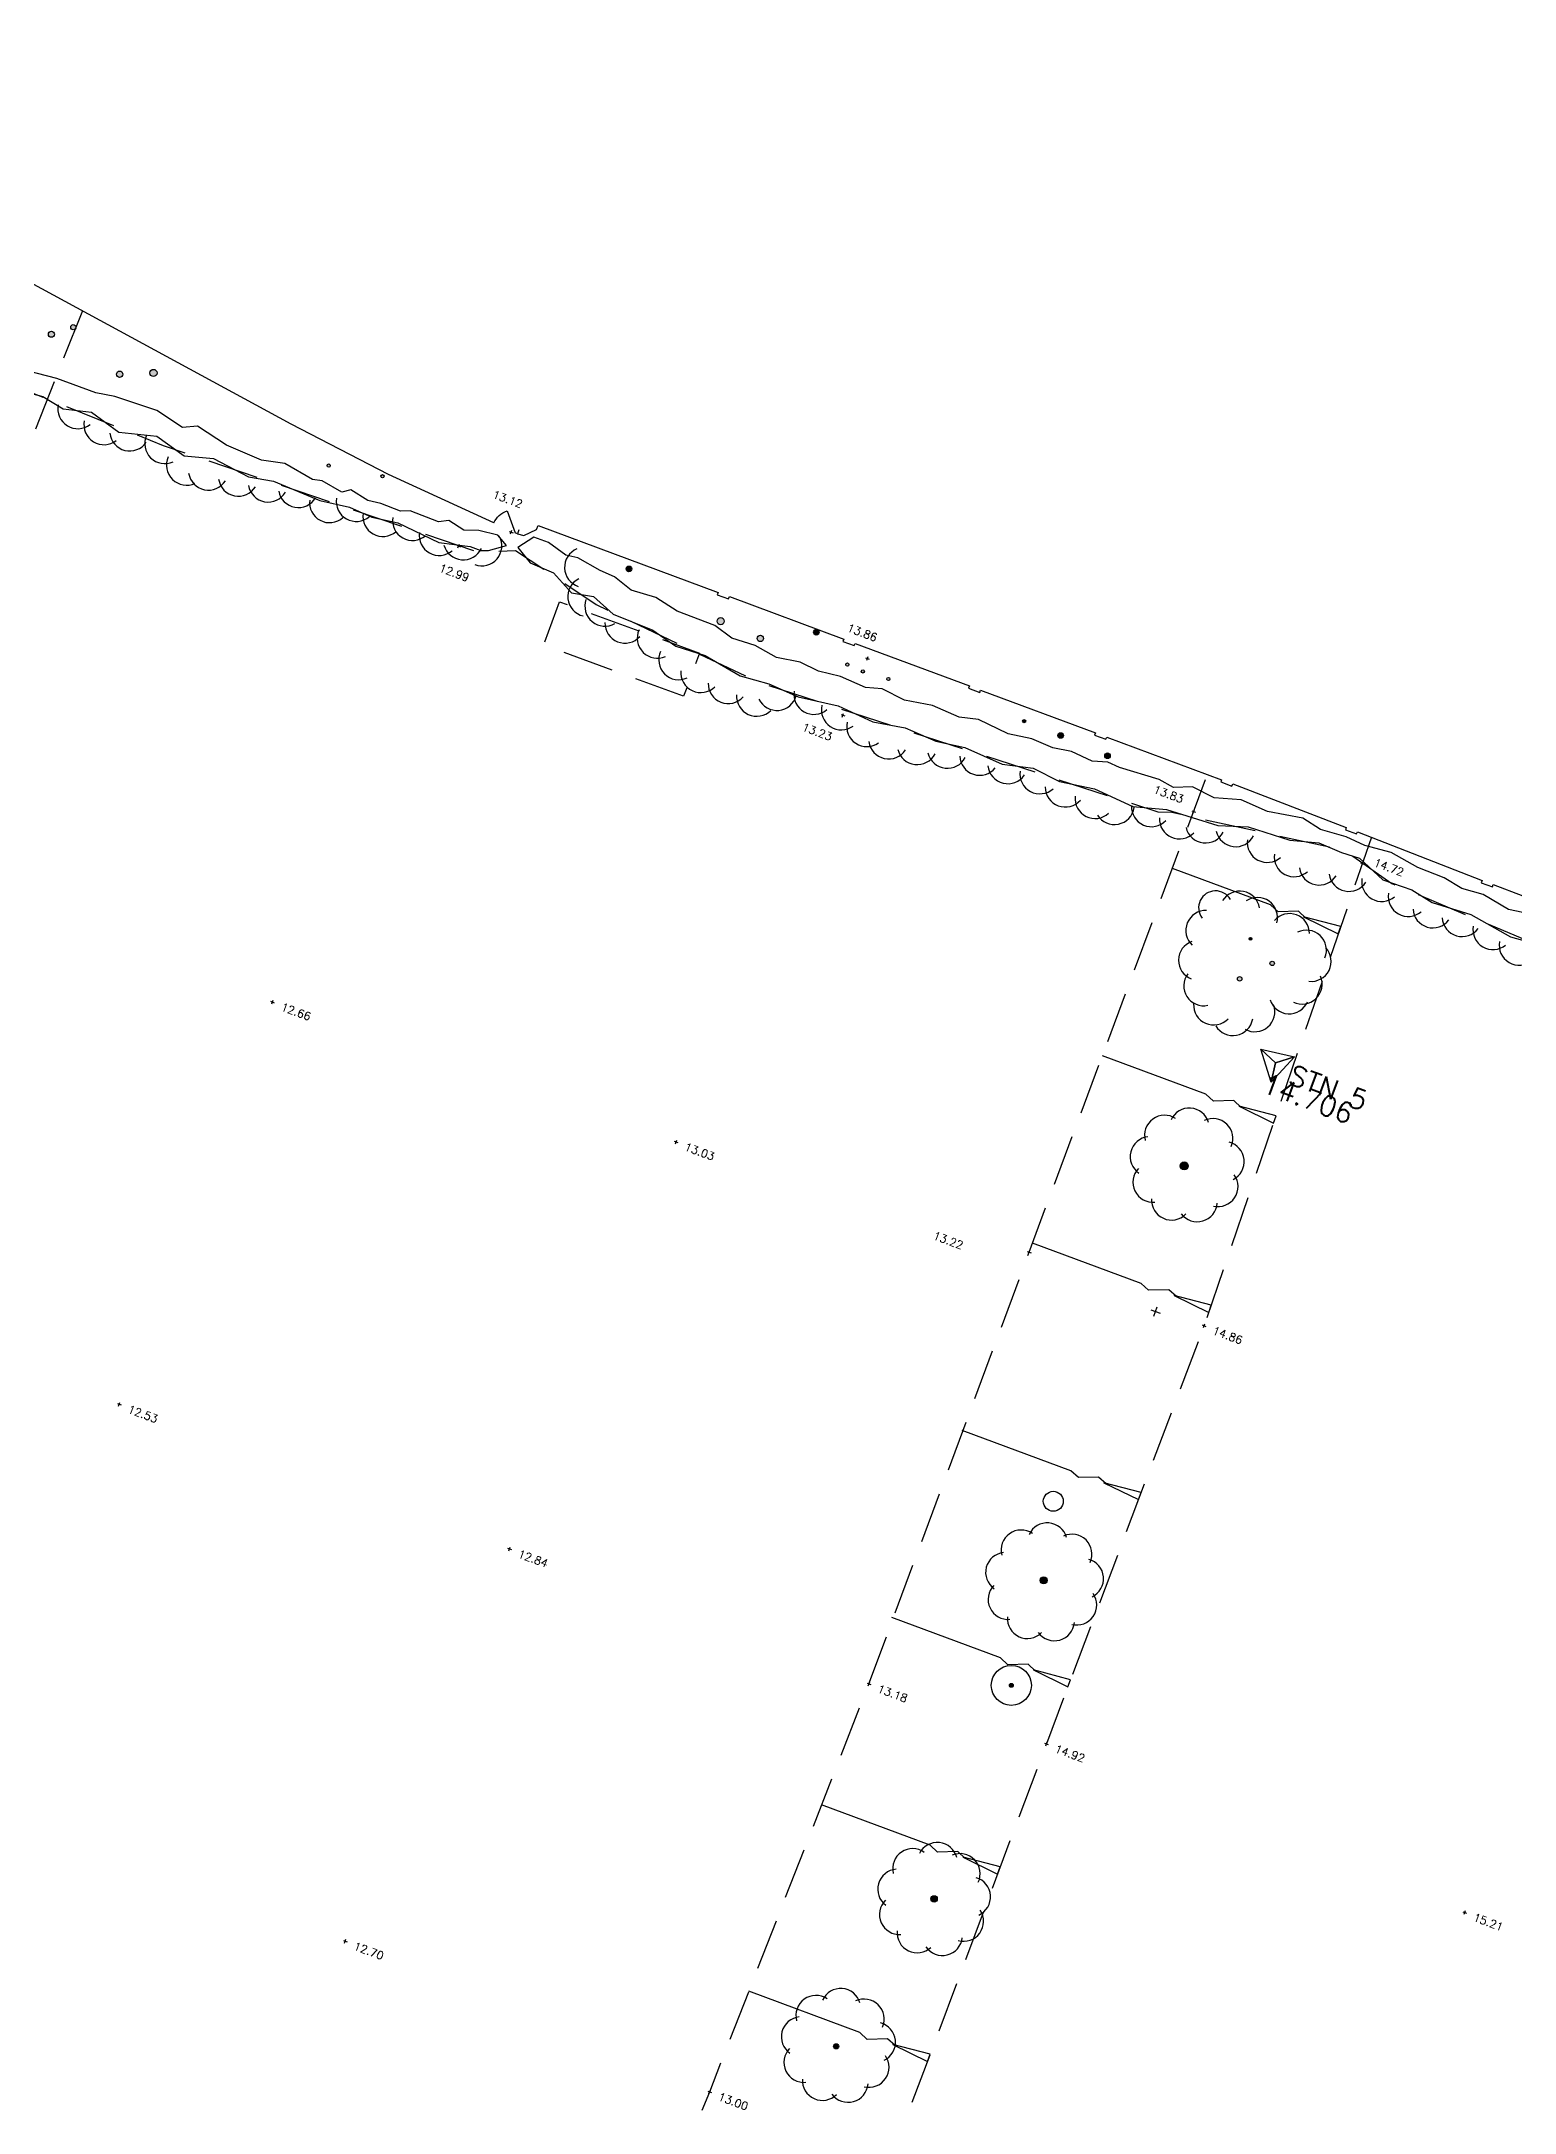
# Model space of a CAD drawing. Header units: millimetres. Extents: x 521005098 to 522149999836, y 174611071 to 175300000107.
# Drawn here: x 521459954 to 521533579, y 174982214 to 175085755 of the extents above; entities that cross this region are included whole.
import ezdxf

# ---------------------------------------------------------------- set-up
doc = ezdxf.new("R2010")
doc.units = ezdxf.units.MM
doc.header["$LTSCALE"] = 200
doc.linetypes.add('survey-A$0$DASHED', pattern=[19.05, 12.7, -6.35])
for name, color, linetype in [('0-35TEXT', 3, 'Continuous'), ('survey-A$0$BOUNDARY', 8, 'Continuous'), ('survey-A$0$CONTROL', 8, 'Continuous'), ('survey-A$0$DETAIL', 8, 'Continuous'), ('survey-A$0$LEVEL', 8, 'Continuous'), ('survey-A$0$VEGETATION', 8, 'Continuous')]:
    doc.layers.add(name, color=color, linetype=linetype)
doc.styles.add('survey-A$0$ROMANS', font='Romans.shx')

# ---------------------------------------------------------------- blocks, each defined once
blk = doc.blocks.new('survey-A')
at = {"layer": 'survey-A$0$VEGETATION', "linetype": 'Continuous'}
h = blk.add_hatch(color=256, dxfattribs=at)
edge = h.paths.add_edge_path()
edge.add_arc((521465552, 175069180), 180, -20.42304, 339.57696)
edge = h.paths.add_edge_path()
edge.add_arc((521463864, 175069116), 160, -20.42304, 339.57696)
edge = h.paths.add_edge_path()
edge.add_arc((521461547, 175071467), 130, -20.42304, 339.57696)
edge = h.paths.add_edge_path()
edge.add_arc((521460450, 175071116), 150, -20.42304, 339.57696)
edge = h.paths.add_edge_path()
edge.add_arc((521458656, 175070749), 130, -20.42304, 339.57696)
h = blk.add_hatch(color=256, dxfattribs=at)
edge = h.paths.add_edge_path()
edge.add_arc((521474313, 175064552), 79.6, -20.42304, 339.57696)
edge = h.paths.add_edge_path()
edge.add_arc((521477000, 175064019), 79.6, -20.42304, 339.57696)
h = blk.add_hatch(color=256, dxfattribs=at)
edge = h.paths.add_edge_path()
edge.add_arc((521489318, 175059386), 140, -20.42304, 339.57696)
h = blk.add_hatch(color=256, dxfattribs=at)
edge = h.paths.add_edge_path()
edge.add_arc((521493902, 175056772), 180, -20.42304, 339.57696)
edge = h.paths.add_edge_path()
edge.add_arc((521495884, 175055911), 160, -20.42304, 339.57696)
h = blk.add_hatch(color=256, dxfattribs=at)
edge = h.paths.add_edge_path()
edge.add_arc((521498682, 175056221), 140, -20.42304, 339.57696)
h = blk.add_hatch(color=256, dxfattribs=at)
edge = h.paths.add_edge_path()
edge.add_arc((521500235, 175054602), 79.6, -20.42304, 339.57696)
edge = h.paths.add_edge_path(flags=16)
edge.add_arc((521501007, 175054259), 79.6, -20.42304, 339.57696)
edge = h.paths.add_edge_path(flags=16)
edge.add_arc((521502283, 175053880), 79.6, -20.42304, 339.57696)
h.paths.add_polyline_path([(521500457, 175053925), (521502399, 175053202), (521502922, 175054608), (521500981, 175055331)], flags=9)
h = blk.add_hatch(color=256, dxfattribs=at)
edge = h.paths.add_edge_path()
edge.add_arc((521509071, 175051772), 79.6, -20.42304, 339.57696)
h = blk.add_hatch(color=256, dxfattribs=at)
edge = h.paths.add_edge_path()
edge.add_arc((521510891, 175051058), 140, -20.42304, 339.57696)
h = blk.add_hatch(color=256, dxfattribs=at)
edge = h.paths.add_edge_path()
edge.add_arc((521513236, 175050043), 140, -20.42304, 339.57696)
h = blk.add_hatch(color=256, dxfattribs=at)
edge = h.paths.add_edge_path()
edge.add_arc((521520385, 175040895), 70, -20.42304, 339.57696)
h = blk.add_hatch(color=256, dxfattribs=at)
edge = h.paths.add_edge_path()
edge.add_arc((521519840, 175038891), 111, -20.42304, 339.57696)
edge = h.paths.add_edge_path()
edge.add_arc((521521467, 175039664), 111, -20.42304, 339.57696)
h = blk.add_hatch(color=256, dxfattribs=at)
edge = h.paths.add_edge_path()
edge.add_arc((521517069, 175029541), 200, -20.42304, 339.57696)
h = blk.add_hatch(color=256, dxfattribs=at)
edge = h.paths.add_edge_path()
edge.add_arc((521510044, 175008823), 180, -20.42304, 339.57696)
h = blk.add_hatch(color=256, dxfattribs=at)
edge = h.paths.add_edge_path()
edge.add_arc((521508428, 175003572), 95.5, -20.42304, 339.57696)
h = blk.add_hatch(color=256, dxfattribs=at)
edge = h.paths.add_edge_path()
edge.add_arc((521504569, 174992898), 160, -20.42304, 339.57696)
h = blk.add_hatch(color=256, dxfattribs=at)
edge = h.paths.add_edge_path()
edge.add_arc((521499675, 174985526), 127, -20.42304, 339.57696)
at = {"layer": 'survey-A$0$BOUNDARY', "linetype": 'Continuous', "flags": 128}
for points in [[(521482566, 175061681), (521477299, 175064107), (521472432, 175066618), (521440684, 175083845), (521413978, 175098551), (521387482, 175112968), (521358676, 175128867), (521316720, 175151255)], [(521483747, 175061137), (521483629, 175061192)]]:
    blk.add_lwpolyline(points, dxfattribs=at)
blk.add_lwpolyline([(521482566, 175061681, -0.1989124), (521483224, 175062289), (521483629, 175061192)], format="xyb", dxfattribs=at)
at = {"layer": 'survey-A$0$CONTROL', "linetype": 'Continuous'}
for p, q in [((521520895, 175035381), (521521629, 175034701)), ((521521407, 175033726), (521520895, 175035381)), ((521520895, 175035381), (521522584, 175034997)), ((521521629, 175034701), (521520895, 175035381)), ((521522584, 175034997), (521521407, 175033726)), ((521521629, 175034701), (521521407, 175033726)), ((521521407, 175033726), (521521629, 175034701)), ((521522584, 175034997), (521521629, 175034701)), ((521521629, 175034701), (521522584, 175034997))]:
    blk.add_line(p, q, dxfattribs=at)
at = {"layer": 'survey-A$0$DETAIL', "linetype": 'survey-A$0$DASHED', "flags": 128}
for points in [[(521232951, 175189296), (521235185, 175187596), (521248311, 175181261), (521259769, 175175327), (521285492, 175164143), (521314586, 175150866), (521327019, 175144152), (521345425, 175132394), (521369100, 175119149), (521375467, 175115899), (521396203, 175104687), (521423800, 175088843), (521456080, 175069553), (521466041, 175065559), (521481796, 175060226), (521483655, 175060313), (521487686, 175057605), (521495810, 175053713), (521515754, 175047238), (521516450, 175047216), (521525044, 175045327), (521527445, 175043657), (521543295, 175036981), (521548395, 175036151), (521560734, 175031080), (521590940, 175021376), (521591984, 175019828), (521591645, 175017012), (521590065, 175012915), (521584244, 174996699), (521576284, 174975976), (521575182, 174972456), (521575309, 174969599), (521577465, 174967594)], [(521462000, 175072279), (521456183, 175057615), (521443407, 175024757), (521435940, 175006174), (521428288, 174985877), (521427739, 174979745), (521430942, 174970781), (521441547, 174961919), (521446500, 174956306)], [(521526425, 175045974), (521518060, 175021554), (521510181, 175000649), (521502343, 174979727), (521495117, 174959311), (521488924, 174951594), (521472539, 174950091), (521474359, 174938939)]]:
    blk.add_lwpolyline(points, dxfattribs=at)
at = {"layer": 'survey-A$0$DETAIL', "linetype": 'Continuous', "flags": 128}
blk.add_lwpolyline([(521483817, 175061346), (521483747, 175061137), (521484065, 175061059), (521484704, 175061352), (521484780, 175061557), (521493776, 175058208), (521493734, 175058095), (521494296, 175057886), (521494338, 175057999), (521500053, 175055871), (521500011, 175055758), (521500574, 175055549), (521500616, 175055661), (521506331, 175053533), (521506289, 175053421), (521506851, 175053212), (521506893, 175053324), (521512632, 175051191), (521512591, 175051079), (521513153, 175050870), (521513195, 175050982), (521518934, 175048849), (521518892, 175048737), (521519455, 175048527), (521519497, 175048640), (521525165, 175046456), (521525123, 175046344), (521525685, 175046134), (521525727, 175046247), (521531952, 175043811), (521531910, 175043698), (521532472, 175043489), (521532514, 175043601), (521535481, 175042478)], dxfattribs=at)
at = {"layer": 'survey-A$0$DETAIL', "linetype": 'survey-A$0$DASHED', "flags": 128}
blk.add_lwpolyline([(521492050, 175053017), (521485055, 175055580), (521485846, 175057740), (521492842, 175055177)], close=True, dxfattribs=at)
blk.add_lwpolyline([(521462348, 174958267, -0.7178579), (521464787, 174966323), (521484000, 174961720), (521486134, 174965387), (521493353, 174983255), (521501314, 175003649), (521509322, 175025234), (521518231, 175049111)], format="xyb", dxfattribs=at)
at = {"layer": 'survey-A$0$DETAIL', "flags": 128}
for points in [[(521523175, 175041922), (521523146, 175041932), (521522773, 175042275), (521521759, 175042245), (521521385, 175042588), (521516479, 175044414)], [(521519947, 175032457), (521519918, 175032468), (521519544, 175032811), (521518531, 175032780), (521518157, 175033123), (521512984, 175035049)], [(521516706, 175022997), (521516677, 175023008), (521516304, 175023350), (521515290, 175023320), (521514916, 175023663), (521509490, 175025683)], [(521513194, 175013634), (521513165, 175013645), (521512791, 175013988), (521511778, 175013957), (521511404, 175014300), (521505978, 175016320)], [(521509669, 175004276), (521509640, 175004286), (521509267, 175004629), (521508253, 175004599), (521507879, 175004942), (521502453, 175006962)], [(521506157, 174994913), (521506128, 174994923), (521505755, 174995266), (521504741, 174995236), (521504368, 174995579), (521498941, 174997599)], [(521502646, 174985549), (521502617, 174985560), (521502243, 174985903), (521501230, 174985873), (521500856, 174986216), (521495314, 174988279)]]:
    blk.add_lwpolyline(points, dxfattribs=at)
for points in [[(521523037, 175041990), (521524760, 175041144), (521524893, 175041502)], [(521519808, 175032525), (521521532, 175031680), (521521665, 175032038)], [(521516568, 175023065), (521518291, 175022220), (521518424, 175022577)], [(521513056, 175013702), (521514779, 175012857), (521514912, 175013214)], [(521509531, 175004343), (521511254, 175003498), (521511387, 175003856)], [(521506019, 174994980), (521507742, 174994135), (521507876, 174994493)], [(521502507, 174985617), (521504231, 174984772), (521504364, 174985130)]]:
    blk.add_lwpolyline(points, close=True, dxfattribs=at)
at = {"layer": 'survey-A$0$LEVEL', "flags": 128}
for points in [[(521480712, 175060565), (521480900, 175060495)], [(521480771, 175060436), (521480841, 175060624)], [(521483335, 175061262), (521483523, 175061192)], [(521483394, 175061133), (521483464, 175061320)], [(521501142, 175054947), (521501329, 175054877)], [(521501201, 175054818), (521501270, 175055006)], [(521499919, 175052106), (521500106, 175052036)], [(521499977, 175051977), (521500047, 175052165)], [(521517447, 175047296), (521517635, 175047227)], [(521517506, 175047168), (521517576, 175047355)], [(521525879, 175044688), (521526066, 175044618)], [(521525938, 175044560), (521526008, 175044747)], [(521471405, 175037769), (521471592, 175037699)], [(521471464, 175037641), (521471533, 175037828)], [(521491577, 175030776), (521491765, 175030706)], [(521491636, 175030647), (521491706, 175030835)], [(521509287, 175025140), (521509357, 175025327)], [(521509228, 175025268), (521509416, 175025199)], [(521517966, 175021589), (521518153, 175021519)], [(521518025, 175021460), (521518095, 175021648)], [(521463752, 175017658), (521463939, 175017588)], [(521463811, 175017529), (521463880, 175017717)], [(521483255, 175010425), (521483443, 175010356)], [(521483314, 175010297), (521483384, 175010484)], [(521501220, 175003684), (521501408, 175003614)], [(521501279, 175003556), (521501349, 175003743)], [(521510087, 175000684), (521510275, 175000614)], [(521510146, 175000555), (521510216, 175000743)], [(521530996, 174992256), (521531183, 174992186)], [(521531055, 174992127), (521531124, 174992314)], [(521475045, 174990818), (521475232, 174990748)], [(521475104, 174990689), (521475173, 174990877)], [(521493259, 174983290), (521493446, 174983220)], [(521493318, 174983162), (521493387, 174983349)]]:
    blk.add_lwpolyline(points, dxfattribs=at)
at = {"layer": 'survey-A$0$VEGETATION'}
for p, q in [((521515402, 175022349), (521515871, 175022175)), ((521515549, 175022028), (521515724, 175022496))]:
    blk.add_line(p, q, dxfattribs=at)
at = {"layer": 'survey-A$0$VEGETATION', "linetype": 'Continuous', "flags": 128}
for points in [[(521458439, 175068423), (521460024, 175068009), (521461048, 175067396), (521462458, 175067225), (521463819, 175066226), (521465716, 175066014), (521467093, 175065042), (521468560, 175064902), (521470295, 175063985), (521471555, 175063772), (521473860, 175062808), (521475358, 175062476), (521476465, 175061974), (521477771, 175061683), (521479817, 175060711), (521481380, 175060505), (521481922, 175060303), (521482296, 175060299), (521483202, 175060548), (521482765, 175061072), (521481814, 175061306), (521481064, 175061314), (521480314, 175061804), (521479794, 175061742), (521478385, 175062281), (521477898, 175062267), (521476917, 175062663), (521476275, 175062797), (521475410, 175063344), (521474960, 175063226), (521473980, 175063786), (521473496, 175063861), (521472111, 175064663), (521470952, 175064823), (521469198, 175065567), (521467750, 175066527), (521467002, 175066460), (521465724, 175067312), (521463620, 175068005), (521462665, 175068181), (521460723, 175068904), (521458786, 175069400)], [(521534316, 175042141), (521533273, 175042356), (521532012, 175043103), (521530945, 175043408), (521530057, 175043946), (521528737, 175044462), (521527417, 175045207), (521526091, 175045562), (521525166, 175045999), (521523888, 175046360), (521522998, 175046922), (521521227, 175047258), (521519916, 175047838), (521518568, 175047947), (521517489, 175048499), (521516533, 175048450), (521515816, 175048856), (521513832, 175049455), (521513251, 175049729), (521512460, 175049781), (521511434, 175050256), (521510496, 175050443), (521509448, 175050891), (521508271, 175051144), (521506789, 175051858), (521505825, 175051974), (521504493, 175052562), (521503089, 175052831), (521501969, 175053398), (521501139, 175053463), (521499885, 175054011), (521498793, 175054279), (521497867, 175054716), (521496685, 175054960), (521495625, 175055563), (521494454, 175055930), (521493603, 175056560), (521491730, 175057280), (521490662, 175057956), (521489422, 175058325), (521488590, 175058981), (521487872, 175059307), (521486755, 175059943), (521486165, 175060070), (521485302, 175060704), (521484566, 175060966), (521483757, 175060450)], [(521483757, 175060450), (521484380, 175059687), (521485542, 175059192), (521486454, 175058196), (521487542, 175058009), (521488530, 175057115), (521490517, 175056329), (521491653, 175055525), (521493123, 175055058), (521494870, 175054036), (521496308, 175053639), (521497782, 175052998), (521499768, 175052548), (521501514, 175051736), (521503116, 175051440), (521504661, 175050772), (521506105, 175050454), (521507971, 175049620), (521509519, 175049426), (521510828, 175048754), (521512590, 175048387), (521514505, 175047501), (521516189, 175047360), (521518755, 175046556), (521520269, 175046489), (521522350, 175045830), (521523790, 175045698), (521524930, 175045216), (521525826, 175044917), (521527000, 175043843), (521528445, 175043340), (521529467, 175042704), (521531389, 175042116), (521533379, 175040993), (521535129, 175040503)]]:
    blk.add_lwpolyline(points, dxfattribs=at)
at = {"layer": 'survey-A$0$VEGETATION', "linetype": 'Continuous'}
for centre, radius in [((521460450, 175071116), 150), ((521461547, 175071467), 130), ((521463864, 175069116), 160), ((521465552, 175069180), 180), ((521474313, 175064552), 79.6), ((521477000, 175064019), 79.6), ((521489318, 175059386), 140), ((521493902, 175056772), 180), ((521498682, 175056221), 140), ((521495884, 175055911), 160), ((521500235, 175054602), 79.6), ((521501007, 175054259), 79.6), ((521502283, 175053880), 79.6), ((521509071, 175051772), 79.6), ((521510891, 175051058), 140), ((521513236, 175050043), 140), ((521520385, 175040895), 70), ((521521467, 175039664), 111), ((521519840, 175038891), 111), ((521517069, 175029541), 200), ((521510526, 175012773), 500), ((521510044, 175008823), 180), ((521508428, 175003572), 1000), ((521508428, 175003572), 95.5), ((521504569, 174992898), 160), ((521499675, 174985526), 127)]:
    blk.add_circle(centre, radius, dxfattribs=at)
for centre, radius, start, end in [((521461773, 175067394), 1000, 168.79128, 308.06302), ((521463078, 175066592), 1000, 168.79128, 308.06302), ((521464369, 175066282), 1000, 186.23126, 325.50299), ((521466118, 175065651), 1000, 155.56044, 294.83217), ((521467205, 175064572), 1000, 155.56044, 294.83217), ((521468299, 175064324), 1000, 188.82622, 328.09795), ((521469800, 175064018), 1000, 188.82622, 328.09795), ((521471289, 175063727), 1000, 190.04553, 329.31726), ((521472796, 175063452), 1000, 190.04553, 329.31726), ((521474355, 175062697), 1000, 172.38928, 311.66101), ((521475690, 175062759), 1000, 170.87585, 310.14758), ((521477024, 175062005), 1000, 170.87585, 310.14758), ((521478499, 175061804), 1000, 171.0315, 310.30323), ((521479834, 175061054), 1000, 171.0315, 310.30323), ((521481038, 175060838), 1000, 195.30848, 334.5802), ((521481964, 175060537), 1000, 249.86683, 29.13856), ((521487099, 175059461), 1000, 112.39609, 251.66782), ((521487263, 175058003), 1000, 117.00579, 256.27752), ((521488115, 175057521), 1000, 160.77285, 300.04457), ((521489117, 175056675), 1000, 178.66881, 317.94054), ((521490730, 175055921), 1000, 155.36413, 294.63586), ((521491806, 175054845), 1000, 155.36413, 294.63586), ((521492903, 175054205), 1000, 175.30843, 314.58016), ((521494277, 175053653), 1000, 178.77264, 318.04437), ((521498564, 175053112), 1000, 171.12597, 310.3977), ((521495697, 175053018), 1000, 175.85795, 315.12969), ((521496711, 175053310), 1000, 205.83397, 345.1057), ((521499932, 175052339), 1000, 166.90309, 306.17482), ((521501202, 175051500), 1000, 166.90309, 306.17482), ((521502302, 175050880), 1000, 187.5312, 326.80293), ((521503724, 175050599), 1000, 193.54812, 332.81985), ((521505235, 175050418), 1000, 193.54812, 332.81985), ((521506846, 175050069), 1000, 182.14238, 321.41411), ((521508254, 175049647), 1000, 186.39604, 325.66777), ((521509854, 175049143), 1000, 172.42176, 311.69349), ((521511125, 175048482), 1000, 179.9411, 319.21283), ((521512612, 175047905), 1000, 173.60473, 312.87646), ((521513578, 175047607), 1000, 211.79152, 351.06326), ((521515433, 175047498), 1000, 176.82081, 316.09254), ((521516828, 175046890), 1000, 176.82081, 316.09254), ((521518132, 175046684), 1000, 193.32577, 332.5975), ((521519643, 175046497), 1000, 193.32577, 332.5975), ((521521221, 175045712), 1000, 172.31751, 311.58924), ((521522564, 175044997), 1000, 172.31751, 311.58924), ((521523815, 175044580), 1000, 188.4406, 327.71233), ((521525303, 175044265), 1000, 188.4406, 327.71233), ((521526939, 175043758), 1000, 170.90701, 310.17874), ((521518637, 175042441), 848, 29.6068, 216.8604), ((521519842, 175042280), 1000, 9.20815, 148.47988), ((521520729, 175041958), 1000, 344.69165, 123.96338), ((521528264, 175043010), 1000, 170.90701, 310.17874), ((521518148, 175041309), 1000, 88.15021, 227.42194), ((521522333, 175041152), 1000, 359.9411, 139.21283), ((521529501, 175042439), 1000, 183.75287, 323.0246), ((521530959, 175042004), 1000, 183.75287, 323.0246), ((521523177, 175040327), 1000, 337.33347, 116.60521), ((521532499, 175041349), 1000, 169.80156, 309.07329), ((521517786, 175039817), 1000, 109.43819, 248.70992), ((521523411, 175039764), 1000, 263.76721, 43.03894), ((521533810, 175040575), 1000, 169.80156, 309.07329), ((521518041, 175038545), 1000, 143.08785, 282.35958), ((521522962, 175038625), 1000, 243.95294, 23.22467), ((521522315, 175038144), 1000, 197.12979, 336.40152), ((521518537, 175037586), 1000, 176.82081, 316.09254), ((521519505, 175037056), 1000, 210.88958, 350.16131), ((521520601, 175037248), 1000, 241.07068, 20.34241), ((521516087, 175031075), 1000, 56.47842, 195.75015), ((521517323, 175031432), 1000, 16.47842, 155.75015), ((521518500, 175030911), 1000, 336.47842, 115.75015), ((521515369, 175030006), 1000, 96.47842, 235.75015), ((521519067, 175029755), 1000, 296.47842, 75.75015), ((521515506, 175028726), 1000, 136.47842, 275.75015), ((521518758, 175028505), 1000, 256.47842, 35.75015), ((521516434, 175027834), 1000, 176.47842, 315.75015), ((521517718, 175027747), 1000, 216.47842, 355.75015), ((521508915, 175010337), 1000, 55.67431, 194.94604), ((521510225, 175010695), 1000, 15.67431, 154.94604), ((521511458, 175010128), 1000, 335.67431, 114.94604), ((521508143, 175009220), 1000, 95.67431, 234.94604), ((521512039, 175008901), 1000, 295.67431, 74.94604), ((521508268, 175007869), 1000, 135.67431, 274.94604), ((521511694, 175007588), 1000, 255.67431, 34.94604), ((521509233, 175006914), 1000, 175.67431, 314.94604), ((521510586, 175006803), 1000, 215.67431, 354.94604), ((521503497, 174994410), 1000, 54.35153, 193.62326), ((521504730, 174994717), 1000, 14.35153, 153.62326), ((521502750, 174993381), 1000, 94.35153, 233.62326), ((521505872, 174994159), 1000, 334.35153, 113.62326), ((521506389, 174992998), 1000, 294.35153, 73.62326), ((521502838, 174992114), 1000, 134.35153, 273.62326), ((521506039, 174991776), 1000, 254.35153, 33.62326), ((521503721, 174991199), 1000, 174.35153, 313.62326), ((521504985, 174991066), 1000, 214.35153, 353.62326), ((521498661, 174987070), 1000, 56.07603, 195.34776), ((521499902, 174987419), 1000, 16.07603, 155.34776), ((521497935, 174986005), 1000, 96.07603, 235.34776), ((521501076, 174986889), 1000, 336.07603, 115.34776), ((521501636, 174985728), 1000, 296.07603, 75.34776), ((521498063, 174984723), 1000, 136.07603, 275.34776), ((521501317, 174984479), 1000, 256.07603, 35.34776), ((521498986, 174983823), 1000, 176.07603, 315.34776), ((521500271, 174983727), 1000, 216.07603, 355.34776)]:
    blk.add_arc(centre, radius, start, end, dxfattribs=at)
at = {"layer": 'survey-A$0$CONTROL', "style": 'survey-A$0$ROMANS'}
for s, p in [('14.706', (521520869, 175033263)), ('STN 5', (521522207, 175033676))]:
    blk.add_text(s, height=1000, rotation=339.57696, dxfattribs=at).set_placement(p)
at = {"layer": 'survey-A$0$LEVEL', "style": 'survey-A$0$ROMANS'}
for s, p in [('13.12', (521482463, 175062952)), ('12.99', (521479797, 175059272)), ('13.86', (521500185, 175056281)), ('13.23', (521497934, 175051322)), ('13.83', (521515497, 175048206)), ('14.72', (521526508, 175044546)), ('12.66', (521471885, 175037330)), ('13.03', (521492058, 175030337)), ('13.22', (521504485, 175025901)), ('14.86', (521518446, 175021150)), ('12.53', (521464232, 175017219)), ('12.84', (521483735, 175009987)), ('13.18', (521501701, 175003245)), ('14.92', (521510567, 175000245)), ('15.21', (521531476, 174991817)), ('12.70', (521475525, 174990379)), ('13.00', (521493739, 174982851))]:
    blk.add_text(s, height=400, rotation=339.57696, dxfattribs=at).set_placement(p)

msp = doc.modelspace()

# ---------------------------------------------------------------- block references
at = {"layer": '0-35TEXT'}
msp.add_blockref('survey-A', (0, 0), dxfattribs=at)

doc.saveas('drawing.dxf')
